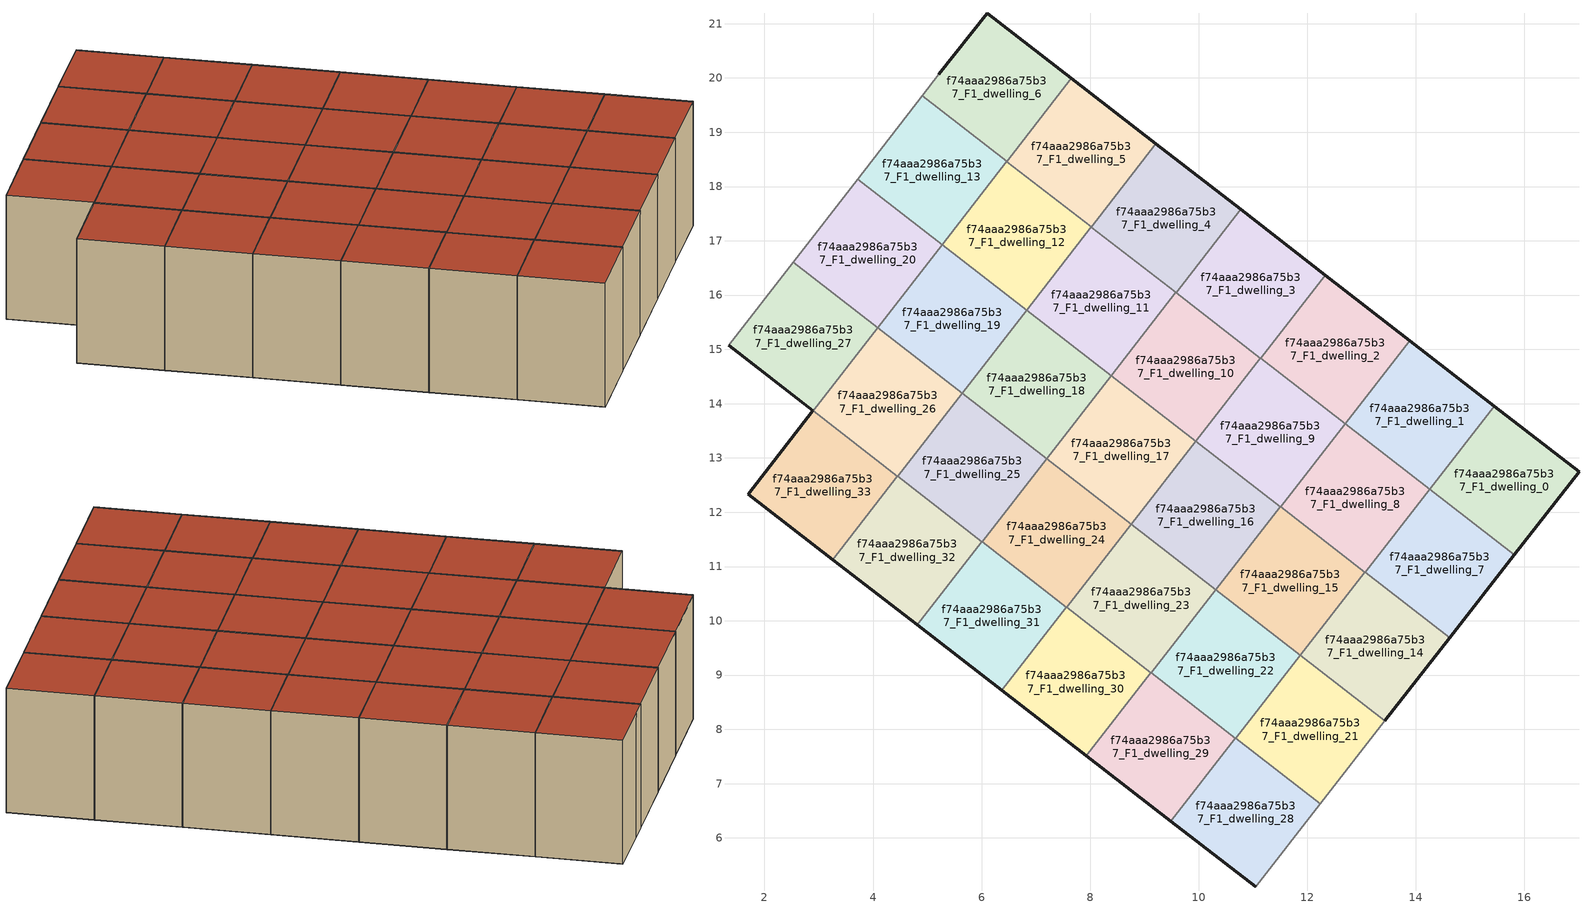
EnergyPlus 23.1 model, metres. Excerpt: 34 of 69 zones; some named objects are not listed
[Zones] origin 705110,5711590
f74aaa2986a75b37_F1_dwelling_0
 floor to f74aaa2986a75b37_F0_dwelling_0 (EU_floor_Construction): 15.81,11.22 17.01,12.75 15.44,13.96 14.26,12.42 z3
 wall outside (EU_wall_Construction): 15.44,13.96 17.01,12.75 15.81,11.22 z3:6
 wall to f74aaa2986a75b37_F1_dwelling_1 (EU_wall_Construction): 14.26,12.42 15.44,13.96 z3:6
 wall to f74aaa2986a75b37_F1_dwelling_7 (EU_wall_Construction): 15.81,11.22 14.26,12.42 z3:6
 roof outside (EU_roof_Construction): 17.01,12.75 15.81,11.22 14.26,12.42 15.44,13.96 z6
f74aaa2986a75b37_F1_dwelling_1
 floor to f74aaa2986a75b37_F0_dwelling_1 (EU_floor_Construction): 14.26,12.42 15.44,13.96 13.89,15.16 12.7,13.63 z3
 wall outside (EU_wall_Construction): 13.89,15.16 15.44,13.96 z3:6
 wall to f74aaa2986a75b37_F1_dwelling_2 (EU_wall_Construction): 12.7,13.63 13.89,15.16 z3:6
 wall to f74aaa2986a75b37_F1_dwelling_8 (EU_wall_Construction): 14.25,12.43 12.7,13.63 z3:6
 wall to f74aaa2986a75b37_F1_dwelling_7 (EU_wall_Construction): 14.26,12.42,6 14.25,12.42,4.5 14.25,12.43,6
 roof outside (EU_roof_Construction): 15.44,13.96 14.26,12.42 12.7,13.63 13.89,15.16 z6
f74aaa2986a75b37_F1_dwelling_10
 floor to f74aaa2986a75b37_F0_dwelling_10 (EU_floor_Construction): 9.95,13.31 11.14,14.84 9.58,16.05 8.39,14.51 z3
 wall to f74aaa2986a75b37_F1_dwelling_11 (EU_wall_Construction): 8.39,14.51 9.58,16.05 z3:6
 wall to f74aaa2986a75b37_F1_dwelling_9 (EU_wall_Construction): 11.14,14.84 9.95,13.31 z3:6
 wall to f74aaa2986a75b37_F1_dwelling_3 (EU_wall_Construction): 9.58,16.04 11.14,14.84 z3:6
 wall to f74aaa2986a75b37_F1_dwelling_17 (EU_wall_Construction): 9.95,13.31 8.39,14.51 z3:6
 wall to f74aaa2986a75b37_F1_dwelling_4 (EU_wall_Construction): 9.58,16.05,6 9.58,16.05,4.5 9.58,16.04,6
 roof outside (EU_roof_Construction): 11.14,14.84 9.95,13.31 8.39,14.51 9.58,16.05 z6
f74aaa2986a75b37_F1_dwelling_11
 floor to f74aaa2986a75b37_F0_dwelling_11 (EU_floor_Construction): 8.39,14.51 9.58,16.05 8.02,17.25 6.83,15.72 z3
 wall to f74aaa2986a75b37_F1_dwelling_12 (EU_wall_Construction): 6.83,15.72 8.02,17.25 z3:6
 wall to f74aaa2986a75b37_F1_dwelling_4 (EU_wall_Construction): 8.02,17.25 9.58,16.05 z3:6
 wall to f74aaa2986a75b37_F1_dwelling_18 (EU_wall_Construction): 8.39,14.52 6.83,15.72 z3:6
 wall to f74aaa2986a75b37_F1_dwelling_17 (EU_wall_Construction): 8.39,14.51,6 8.39,14.52,4.5 8.39,14.52,6
 roof outside (EU_roof_Construction): 9.58,16.05 8.39,14.51 6.83,15.72 8.02,17.25 z6
f74aaa2986a75b37_F1_dwelling_12
 floor to f74aaa2986a75b37_F0_dwelling_12 (EU_floor_Construction): 6.83,15.72 8.02,17.25 6.46,18.46 5.27,16.93 z3
 wall to f74aaa2986a75b37_F1_dwelling_13 (EU_wall_Construction): 5.27,16.93 6.46,18.46 z3:6
 wall to f74aaa2986a75b37_F1_dwelling_5 (EU_wall_Construction): 6.47,18.46 8.02,17.25 z3:6
 wall to f74aaa2986a75b37_F1_dwelling_19 (EU_wall_Construction): 6.83,15.72 5.27,16.93 z3:6
 wall to f74aaa2986a75b37_F1_dwelling_6 (EU_wall_Construction): 6.46,18.46,6 6.46,18.46,4.5 6.47,18.46,6
 roof outside (EU_roof_Construction): 8.02,17.25 6.83,15.72 5.27,16.93 6.46,18.46 z6
f74aaa2986a75b37_F1_dwelling_13
 floor to f74aaa2986a75b37_F0_dwelling_13 (EU_floor_Construction): 5.27,16.93 6.46,18.46 4.9,19.67 3.72,18.14 z3
 wall adiabatic (EU_wall_Construction): 3.72,18.14 4.9,19.67 z3:6
 wall to f74aaa2986a75b37_F1_dwelling_6 (EU_wall_Construction): 4.9,19.67 6.46,18.46 z3:6
 wall to f74aaa2986a75b37_F1_dwelling_20 (EU_wall_Construction): 5.27,16.93 3.72,18.14 z3:6
 roof outside (EU_roof_Construction): 6.46,18.46 5.27,16.93 3.72,18.14 4.9,19.67 z6
f74aaa2986a75b37_F1_dwelling_14
 floor to f74aaa2986a75b37_F0_dwelling_14 (EU_floor_Construction): 13.43,8.16 14.62,9.69 13.06,10.9 11.87,9.36 z3
 wall outside (EU_wall_Construction): 14.62,9.69 13.43,8.16 z3:6
 wall to f74aaa2986a75b37_F1_dwelling_15 (EU_wall_Construction): 11.87,9.36 13.06,10.9 z3:6
 wall to f74aaa2986a75b37_F1_dwelling_7 (EU_wall_Construction): 13.06,10.89 14.62,9.69 z3:6
 wall to f74aaa2986a75b37_F1_dwelling_21 (EU_wall_Construction): 13.43,8.16 11.87,9.36 z3:6
 wall to f74aaa2986a75b37_F1_dwelling_8 (EU_wall_Construction): 13.06,10.9,6 13.06,10.89,4.5 13.06,10.89,6
 roof outside (EU_roof_Construction): 14.62,9.69 13.43,8.16 11.87,9.36 13.06,10.9 z6
f74aaa2986a75b37_F1_dwelling_15
 floor to f74aaa2986a75b37_F0_dwelling_15 (EU_floor_Construction): 11.87,9.36 13.06,10.9 11.5,12.1 10.32,10.57 z3
 wall to f74aaa2986a75b37_F1_dwelling_16 (EU_wall_Construction): 10.32,10.57 11.5,12.1 z3:6
 wall to f74aaa2986a75b37_F1_dwelling_8 (EU_wall_Construction): 11.51,12.1 13.06,10.9 z3:6
 wall to f74aaa2986a75b37_F1_dwelling_22 (EU_wall_Construction): 11.87,9.37 10.32,10.57 z3:6
 wall to f74aaa2986a75b37_F1_dwelling_21 (EU_wall_Construction): 11.87,9.36,6 11.87,9.36,4.5 11.87,9.37,6
 wall to f74aaa2986a75b37_F1_dwelling_9 (EU_wall_Construction): 11.5,12.1,6 11.51,12.1,4.5 11.51,12.1,6
 roof outside (EU_roof_Construction): 13.06,10.9 11.87,9.36 10.32,10.57 11.5,12.1 z6
f74aaa2986a75b37_F1_dwelling_16
 floor to f74aaa2986a75b37_F0_dwelling_16 (EU_floor_Construction): 10.32,10.57 11.5,12.1 9.95,13.31 8.76,11.78 z3
 wall to f74aaa2986a75b37_F1_dwelling_17 (EU_wall_Construction): 8.76,11.78 9.95,13.31 z3:6
 wall to f74aaa2986a75b37_F1_dwelling_9 (EU_wall_Construction): 9.95,13.31 11.5,12.1 z3:6
 wall to f74aaa2986a75b37_F1_dwelling_23 (EU_wall_Construction): 10.31,10.57 8.76,11.78 z3:6
 wall to f74aaa2986a75b37_F1_dwelling_22 (EU_wall_Construction): 10.32,10.57,6 10.31,10.57,4.5 10.31,10.57,6
 roof outside (EU_roof_Construction): 11.5,12.1 10.32,10.57 8.76,11.78 9.95,13.31 z6
f74aaa2986a75b37_F1_dwelling_17
 floor to f74aaa2986a75b37_F0_dwelling_17 (EU_floor_Construction): 8.76,11.78 9.95,13.31 8.39,14.52 7.2,12.98 z3
 wall to f74aaa2986a75b37_F1_dwelling_18 (EU_wall_Construction): 7.2,12.98 8.39,14.52 z3:6
 wall to f74aaa2986a75b37_F1_dwelling_24 (EU_wall_Construction): 8.76,11.78 7.2,12.98 z3:6
 roof outside (EU_roof_Construction): 9.95,13.31 8.76,11.78 7.2,12.98 8.39,14.52 z6
f74aaa2986a75b37_F1_dwelling_18
 floor to f74aaa2986a75b37_F0_dwelling_18 (EU_floor_Construction): 7.2,12.98 8.39,14.52 6.83,15.72 5.64,14.19 z3
 wall to f74aaa2986a75b37_F1_dwelling_19 (EU_wall_Construction): 5.64,14.19 6.83,15.72 z3:6
 wall to f74aaa2986a75b37_F1_dwelling_25 (EU_wall_Construction): 7.2,12.99 5.64,14.19 z3:6
 wall to f74aaa2986a75b37_F1_dwelling_24 (EU_wall_Construction): 7.2,12.98,6 7.2,12.98,4.5 7.2,12.99,6
 roof outside (EU_roof_Construction): 8.39,14.52 7.2,12.98 5.64,14.19 6.83,15.72 z6
f74aaa2986a75b37_F1_dwelling_19
 floor to f74aaa2986a75b37_F0_dwelling_19 (EU_floor_Construction): 5.64,14.19 6.83,15.72 5.27,16.93 4.08,15.4 z3
 wall to f74aaa2986a75b37_F1_dwelling_20 (EU_wall_Construction): 4.08,15.4 5.27,16.93 z3:6
 wall to f74aaa2986a75b37_F1_dwelling_26 (EU_wall_Construction): 5.64,14.19 4.08,15.4 z3:6
 roof outside (EU_roof_Construction): 6.83,15.72 5.64,14.19 4.08,15.4 5.27,16.93 z6
f74aaa2986a75b37_F1_dwelling_2
 floor to f74aaa2986a75b37_F0_dwelling_2 (EU_floor_Construction): 12.7,13.63 13.89,15.16 12.33,16.37 11.14,14.84 z3
 wall outside (EU_wall_Construction): 12.33,16.37 13.89,15.16 z3:6
 wall to f74aaa2986a75b37_F1_dwelling_3 (EU_wall_Construction): 11.14,14.84 12.33,16.37 z3:6
 wall to f74aaa2986a75b37_F1_dwelling_9 (EU_wall_Construction): 12.69,13.63 11.14,14.84 z3:6
 roof outside (EU_roof_Construction): 13.89,15.16 12.7,13.63 11.14,14.84 12.33,16.37 z6
f74aaa2986a75b37_F1_dwelling_20
 floor to f74aaa2986a75b37_F0_dwelling_20 (EU_floor_Construction): 4.08,15.4 5.27,16.93 3.72,18.14 2.53,16.61 z3
 wall adiabatic (EU_wall_Construction): 2.53,16.61 3.72,18.14 z3:6
 wall to f74aaa2986a75b37_F1_dwelling_27 (EU_wall_Construction): 4.08,15.4 2.53,16.61 z3:6
 roof outside (EU_roof_Construction): 5.27,16.93 4.08,15.4 2.53,16.61 3.72,18.14 z6
f74aaa2986a75b37_F1_dwelling_21
 floor to f74aaa2986a75b37_F0_dwelling_21 (EU_floor_Construction): 12.24,6.63 13.43,8.16 11.87,9.37 10.68,7.83 z3
 wall to f74aaa2986a75b37_F1_dwelling_22 (EU_wall_Construction): 10.68,7.83 11.87,9.37 z3:6
 wall adiabatic (EU_wall_Construction): 13.43,8.16 12.24,6.63 z3:6
 wall to f74aaa2986a75b37_F1_dwelling_28 (EU_wall_Construction): 12.24,6.63 10.68,7.83 z3:6
 roof outside (EU_roof_Construction): 13.43,8.16 12.24,6.63 10.68,7.83 11.87,9.37 z6
f74aaa2986a75b37_F1_dwelling_22
 floor to f74aaa2986a75b37_F0_dwelling_22 (EU_floor_Construction): 10.68,7.83 11.87,9.37 10.31,10.57 9.12,9.04 z3
 wall to f74aaa2986a75b37_F1_dwelling_23 (EU_wall_Construction): 9.12,9.04 10.31,10.57 z3:6
 wall to f74aaa2986a75b37_F1_dwelling_29 (EU_wall_Construction): 10.68,7.84 9.12,9.04 z3:6
 wall to f74aaa2986a75b37_F1_dwelling_28 (EU_wall_Construction): 10.68,7.83,6 10.68,7.84,4.5 10.68,7.84,6
 roof outside (EU_roof_Construction): 11.87,9.37 10.68,7.83 9.12,9.04 10.31,10.57 z6
f74aaa2986a75b37_F1_dwelling_23
 floor to f74aaa2986a75b37_F0_dwelling_23 (EU_floor_Construction): 9.12,9.04 10.31,10.57 8.76,11.78 7.57,10.25 z3
 wall to f74aaa2986a75b37_F1_dwelling_24 (EU_wall_Construction): 7.57,10.25 8.76,11.78 z3:6
 wall to f74aaa2986a75b37_F1_dwelling_30 (EU_wall_Construction): 9.12,9.05 7.57,10.25 z3:6
 roof outside (EU_roof_Construction): 10.31,10.57 9.12,9.04 7.57,10.25 8.76,11.78 z6
f74aaa2986a75b37_F1_dwelling_24
 floor to f74aaa2986a75b37_F0_dwelling_24 (EU_floor_Construction): 7.57,10.25 8.76,11.78 7.2,12.99 6.01,11.45 z3
 wall to f74aaa2986a75b37_F1_dwelling_25 (EU_wall_Construction): 6.01,11.45 7.2,12.99 z3:6
 wall to f74aaa2986a75b37_F1_dwelling_31 (EU_wall_Construction): 7.56,10.25 6.01,11.45 z3:6
 wall to f74aaa2986a75b37_F1_dwelling_30 (EU_wall_Construction): 7.57,10.25 7.56,10.25 z3:6
 roof outside (EU_roof_Construction): 8.76,11.78 7.57,10.25 6.01,11.45 7.2,12.99 z6
f74aaa2986a75b37_F1_dwelling_25
 floor to f74aaa2986a75b37_F0_dwelling_25 (EU_floor_Construction): 6.01,11.45 7.2,12.99 5.64,14.19 4.45,12.66 z3
 wall to f74aaa2986a75b37_F1_dwelling_26 (EU_wall_Construction): 4.45,12.66 5.64,14.19 z3:6
 wall to f74aaa2986a75b37_F1_dwelling_32 (EU_wall_Construction): 6,11.46 4.45,12.66 z3:6
 wall to f74aaa2986a75b37_F1_dwelling_31 (EU_wall_Construction): 6.01,11.45 6,11.46 z3:6
 roof outside (EU_roof_Construction): 7.2,12.99 6.01,11.45 4.45,12.66 5.64,14.19 z6
f74aaa2986a75b37_F1_dwelling_26
 floor to f74aaa2986a75b37_F0_dwelling_26 (EU_floor_Construction): 4.45,12.66 5.64,14.19 4.08,15.4 2.9,13.87 z3
 wall to f74aaa2986a75b37_F1_dwelling_27 (EU_wall_Construction): 2.9,13.87 4.08,15.4 z3:6
 wall to f74aaa2986a75b37_F1_dwelling_33 (EU_wall_Construction): 4.45,12.66 2.9,13.87 z3:6
 roof outside (EU_roof_Construction): 5.64,14.19 4.45,12.66 2.9,13.87 4.08,15.4 z6
f74aaa2986a75b37_F1_dwelling_27
 floor to f74aaa2986a75b37_F0_dwelling_27 (EU_floor_Construction): 2.9,13.87 4.08,15.4 2.53,16.61 1.34,15.07 z3
 wall outside (EU_wall_Construction): 2.89,13.87,6 2.9,13.87,3 1.34,15.07,3 1.34,15.07,6
 wall adiabatic (EU_wall_Construction): 1.34,15.07 2.53,16.61 z3:6
 wall to f74aaa2986a75b37_F1_dwelling_33 (EU_wall_Construction): 2.9,13.87,6 2.9,13.87,3 2.89,13.87,6
 roof outside (EU_roof_Construction): 4.08,15.4 2.9,13.87 1.34,15.07 2.53,16.61 z6
f74aaa2986a75b37_F1_dwelling_28
 floor to f74aaa2986a75b37_F0_dwelling_28 (EU_floor_Construction): 11.05,5.1 12.24,6.63 10.68,7.84 9.49,6.31 z3
 wall outside (EU_wall_Construction): 11.05,5.1 9.49,6.31 z3:6
 wall to f74aaa2986a75b37_F1_dwelling_29 (EU_wall_Construction): 9.49,6.31 10.68,7.84 z3:6
 wall adiabatic (EU_wall_Construction): 12.24,6.63 11.05,5.1 z3:6
 roof outside (EU_roof_Construction): 12.24,6.63 11.05,5.1 9.49,6.31 10.68,7.84 z6
f74aaa2986a75b37_F1_dwelling_29
 floor to f74aaa2986a75b37_F0_dwelling_29 (EU_floor_Construction): 9.49,6.31 10.68,7.84 9.12,9.04 7.93,7.51 z3
 wall outside (EU_wall_Construction): 9.49,6.31 7.93,7.51 z3:6
 wall to f74aaa2986a75b37_F1_dwelling_30 (EU_wall_Construction): 7.93,7.51 9.12,9.04 z3:6
 roof outside (EU_roof_Construction): 10.68,7.84 9.49,6.31 7.93,7.51 9.12,9.04 z6
f74aaa2986a75b37_F1_dwelling_3
 floor to f74aaa2986a75b37_F0_dwelling_3 (EU_floor_Construction): 11.14,14.84 12.33,16.37 10.77,17.58 9.58,16.04 z3
 wall outside (EU_wall_Construction): 10.77,17.58 12.33,16.37 z3:6
 wall to f74aaa2986a75b37_F1_dwelling_4 (EU_wall_Construction): 9.58,16.04 10.77,17.58 z3:6
 roof outside (EU_roof_Construction): 12.33,16.37 11.14,14.84 9.58,16.04 10.77,17.58 z6
f74aaa2986a75b37_F1_dwelling_30
 floor to f74aaa2986a75b37_F0_dwelling_30 (EU_floor_Construction): 7.93,7.51 9.12,9.04 6.71,10.91 7.56,10.25 6.37,8.72 z3
 wall outside (EU_wall_Construction): 7.93,7.51 6.37,8.72 z3:6
 wall to f74aaa2986a75b37_F1_dwelling_31 (EU_wall_Construction): 6.37,8.72 7.56,10.25 z3:6
 wall adiabatic (EU_wall_Construction): 7.56,10.25 6.71,10.91 7.56,10.25 z3:6
 roof outside (EU_roof_Construction): 7.56,10.25 6.71,10.91 9.12,9.04 7.93,7.51 6.37,8.72 z6
f74aaa2986a75b37_F1_dwelling_31
 floor to f74aaa2986a75b37_F0_dwelling_31 (EU_floor_Construction): 6.37,8.72 7.56,10.25 6,11.46 4.81,9.92 z3
 wall outside (EU_wall_Construction): 6.37,8.72 4.81,9.92 z3:6
 wall to f74aaa2986a75b37_F1_dwelling_32 (EU_wall_Construction): 4.81,9.92 6,11.46 z3:6
 roof outside (EU_roof_Construction): 7.56,10.25 6.37,8.72 4.81,9.92 6,11.46 z6
f74aaa2986a75b37_F1_dwelling_32
 floor to f74aaa2986a75b37_F0_dwelling_32 (EU_floor_Construction): 4.81,9.92 6,11.46 4.45,12.66 3.26,11.13 z3
 wall outside (EU_wall_Construction): 4.81,9.92 3.26,11.13 z3:6
 wall to f74aaa2986a75b37_F1_dwelling_33 (EU_wall_Construction): 3.26,11.13 4.45,12.66 z3:6
 roof outside (EU_roof_Construction): 6,11.46 4.81,9.92 3.26,11.13 4.45,12.66 z6
f74aaa2986a75b37_F1_dwelling_33
 floor to f74aaa2986a75b37_F0_dwelling_33 (EU_floor_Construction): 3.26,11.13 4.45,12.66 2.89,13.87 1.7,12.33 z3
 wall outside (EU_wall_Construction): 3.26,11.13 1.7,12.33 2.89,13.87 z3:6
 roof outside (EU_roof_Construction): 4.45,12.66 3.26,11.13 1.7,12.33 2.89,13.87 z6
f74aaa2986a75b37_F1_dwelling_4
 floor to f74aaa2986a75b37_F0_dwelling_4 (EU_floor_Construction): 9.58,16.04 10.77,17.58 9.21,18.79 8.02,17.25 z3
 wall outside (EU_wall_Construction): 9.21,18.79 10.77,17.58 z3:6
 wall to f74aaa2986a75b37_F1_dwelling_5 (EU_wall_Construction): 8.02,17.25 9.21,18.79 z3:6
 roof outside (EU_roof_Construction): 10.77,17.58 9.58,16.04 8.02,17.25 9.21,18.79 z6
f74aaa2986a75b37_F1_dwelling_5
 floor to f74aaa2986a75b37_F0_dwelling_5 (EU_floor_Construction): 8.02,17.25 9.21,18.79 7.65,19.99 6.47,18.46 z3
 wall outside (EU_wall_Construction): 7.65,19.99 9.21,18.79 z3:6
 wall to f74aaa2986a75b37_F1_dwelling_6 (EU_wall_Construction): 6.47,18.46 7.65,19.99 z3:6
 roof outside (EU_roof_Construction): 9.21,18.79 8.02,17.25 6.47,18.46 7.65,19.99 z6
f74aaa2986a75b37_F1_dwelling_6
 floor to f74aaa2986a75b37_F0_dwelling_6 (EU_floor_Construction): 6.47,18.46 7.65,19.99 6.1,21.19 5.21,20.07 4.9,19.67 z3
 wall outside (EU_wall_Construction): 5.21,20.07 6.1,21.19 7.65,19.99 z3:6
 wall adiabatic (EU_wall_Construction): 4.9,19.67 5.21,20.07 z3:6
 roof outside (EU_roof_Construction): 7.65,19.99 6.47,18.46 4.9,19.67 5.21,20.07 6.1,21.19 z6
f74aaa2986a75b37_F1_dwelling_7
 floor to f74aaa2986a75b37_F0_dwelling_7 (EU_floor_Construction): 14.62,9.69 15.81,11.22 14.25,12.43 13.06,10.89 z3
 wall outside (EU_wall_Construction): 15.81,11.22 14.62,9.69 z3:6
 wall to f74aaa2986a75b37_F1_dwelling_8 (EU_wall_Construction): 13.06,10.89 14.25,12.43 z3:6
 roof outside (EU_roof_Construction): 15.81,11.22 14.62,9.69 13.06,10.89 14.25,12.43 z6
f74aaa2986a75b37_F1_dwelling_8
 floor to f74aaa2986a75b37_F0_dwelling_8 (EU_floor_Construction): 13.06,10.89 14.25,12.43 12.69,13.63 11.51,12.1 z3
 wall to f74aaa2986a75b37_F1_dwelling_9 (EU_wall_Construction): 11.51,12.1 12.69,13.63 z3:6
 roof outside (EU_roof_Construction): 14.25,12.43 13.06,10.89 11.51,12.1 12.69,13.63 z6
f74aaa2986a75b37_F1_dwelling_9
 floor to f74aaa2986a75b37_F0_dwelling_9 (EU_floor_Construction): 11.51,12.1 12.69,13.63 11.14,14.84 9.95,13.31 z3
 roof outside (EU_roof_Construction): 12.69,13.63 11.51,12.1 9.95,13.31 11.14,14.84 z6
[Building]
EU S2 Campaign: North Axis=0; Terrain=City; Solar Distribution=FullExterior
[Site:Location]
London: Latitude=51.5; Longitude=-0.5; Time Zone=0; Elevation=25
[SizingPeriod:WeatherFileDays]
AnnualSizingPeriod: Begin Month=1; Begin Day of Month=1; End Month=12; End Day of Month=31; Day of Week for Start Day=Monday; Use Weather File Daylight Saving Period=No; Use Weather File Rain and Snow Indicators=No
[MATERIAL]
EU_InternalMass_Material: Roughness=MediumRough; Thickness=0.1; Conductivity=1; Density=1800; Specific Heat=900; Thermal Absorptance=0.9; Solar Absorptance=0.7; Visible Absorptance=0.7
[MATERIAL:NOMASS] Roughness=MediumRough; Thermal Absorptance=0.9; Solar Absorptance=0.7; Visible Absorptance=0.7
Name | Thermal Resistance
EU_wall_NoMass | 0.635353
EU_roof_NoMass | 0.675062
EU_floor_NoMass | 1.96382
[CONSTRUCTION]
EU_wall_Construction: EU_wall_NoMass
EU_roof_Construction: EU_roof_NoMass
EU_floor_Construction: EU_floor_NoMass
EU_InternalMass_Construction: EU_InternalMass_Material
[ZONE] Type=1; Multiplier=1; Ceiling Height=autocalculate; Floor Area=autocalculate; Part of Total Floor Area=Yes
Name | Volume
f74aaa2986a75b37_F1_dwelling_0; f74aaa2986a75b37_F1_dwelling_11; f74aaa2986a75b37_F1_dwelling_19 | 11.4683
f74aaa2986a75b37_F1_dwelling_1; f74aaa2986a75b37_F1_dwelling_12; f74aaa2986a75b37_F1_dwelling_15; f74aaa2986a75b37_F1_dwelling_3; f74aaa2986a75b37_F1_dwelling_31; f74aaa2986a75b37_F1_dwelling_5; f74aaa2986a75b37_F1_dwelling_8 | 11.4668
f74aaa2986a75b37_F1_dwelling_10 | 11.4631
f74aaa2986a75b37_F1_dwelling_13; f74aaa2986a75b37_F1_dwelling_16; f74aaa2986a75b37_F1_dwelling_18; f74aaa2986a75b37_F1_dwelling_23; f74aaa2986a75b37_F1_dwelling_25; f74aaa2986a75b37_F1_dwelling_29 | 11.4624
f74aaa2986a75b37_F1_dwelling_14 | 11.4653
f74aaa2986a75b37_F1_dwelling_17; f74aaa2986a75b37_F1_dwelling_22; f74aaa2986a75b37_F1_dwelling_26; f74aaa2986a75b37_F1_dwelling_7 | 11.4639
f74aaa2986a75b37_F1_dwelling_2; f74aaa2986a75b37_F1_dwelling_24; f74aaa2986a75b37_F1_dwelling_27; f74aaa2986a75b37_F1_dwelling_33; f74aaa2986a75b37_F1_dwelling_9 | 11.4675
f74aaa2986a75b37_F1_dwelling_20 | 11.4617
f74aaa2986a75b37_F1_dwelling_21 | 11.4661
f74aaa2986a75b37_F1_dwelling_28 | 11.4697
f74aaa2986a75b37_F1_dwelling_30; f74aaa2986a75b37_F1_dwelling_32; f74aaa2986a75b37_F1_dwelling_6 | 11.4646
f74aaa2986a75b37_F1_dwelling_4 | 11.4756
[INTERNALMASS] Construction=EU_InternalMass_Construction
Name | Zone or ZoneList | Surface Area
f74aaa2986a75b37_F1_dwelling_0_EU_InternalMass | f74aaa2986a75b37_F1_dwelling_0 | 4.17948
f74aaa2986a75b37_F1_dwelling_1_EU_InternalMass | f74aaa2986a75b37_F1_dwelling_1 | 4.18158
f74aaa2986a75b37_F1_dwelling_2_EU_InternalMass | f74aaa2986a75b37_F1_dwelling_2 | 4.1801
f74aaa2986a75b37_F1_dwelling_3_EU_InternalMass | f74aaa2986a75b37_F1_dwelling_3 | 4.18059
f74aaa2986a75b37_F1_dwelling_4_EU_InternalMass | f74aaa2986a75b37_F1_dwelling_4 | 4.17676
f74aaa2986a75b37_F1_dwelling_5_EU_InternalMass | f74aaa2986a75b37_F1_dwelling_5 | 4.18158
f74aaa2986a75b37_F1_dwelling_6_EU_InternalMass | f74aaa2986a75b37_F1_dwelling_6 | 4.18053
f74aaa2986a75b37_F1_dwelling_7_EU_InternalMass | f74aaa2986a75b37_F1_dwelling_7 | 4.17953
f74aaa2986a75b37_F1_dwelling_8_EU_InternalMass | f74aaa2986a75b37_F1_dwelling_8 | 4.18054
f74aaa2986a75b37_F1_dwelling_9_EU_InternalMass | f74aaa2986a75b37_F1_dwelling_9 | 4.17967
f74aaa2986a75b37_F1_dwelling_10_EU_InternalMass | f74aaa2986a75b37_F1_dwelling_10 | 4.18307
f74aaa2986a75b37_F1_dwelling_11_EU_InternalMass | f74aaa2986a75b37_F1_dwelling_11 | 4.17967
f74aaa2986a75b37_F1_dwelling_12_EU_InternalMass | f74aaa2986a75b37_F1_dwelling_12 | 4.17967
f74aaa2986a75b37_F1_dwelling_13_EU_InternalMass | f74aaa2986a75b37_F1_dwelling_13 | 4.1801
f74aaa2986a75b37_F1_dwelling_14_EU_InternalMass | f74aaa2986a75b37_F1_dwelling_14 | 4.17861
f74aaa2986a75b37_F1_dwelling_15_EU_InternalMass | f74aaa2986a75b37_F1_dwelling_15 | 4.18016
f74aaa2986a75b37_F1_dwelling_16_EU_InternalMass | f74aaa2986a75b37_F1_dwelling_16 | 3.7153
f74aaa2986a75b37_F1_dwelling_17_EU_InternalMass | f74aaa2986a75b37_F1_dwelling_17 | 3.7159
f74aaa2986a75b37_F1_dwelling_18_EU_InternalMass | f74aaa2986a75b37_F1_dwelling_18 | 3.71782
f74aaa2986a75b37_F1_dwelling_19_EU_InternalMass | f74aaa2986a75b37_F1_dwelling_19 | 3.71442
f74aaa2986a75b37_F1_dwelling_20_EU_InternalMass | f74aaa2986a75b37_F1_dwelling_20 | 3.71733
f74aaa2986a75b37_F1_dwelling_21_EU_InternalMass | f74aaa2986a75b37_F1_dwelling_21 | 3.71584
f74aaa2986a75b37_F1_dwelling_22_EU_InternalMass | f74aaa2986a75b37_F1_dwelling_22 | 3.7159
f74aaa2986a75b37_F1_dwelling_23_EU_InternalMass | f74aaa2986a75b37_F1_dwelling_23 | 3.71633
f74aaa2986a75b37_F1_dwelling_24_EU_InternalMass | f74aaa2986a75b37_F1_dwelling_24 | 3.71549
f74aaa2986a75b37_F1_dwelling_25_EU_InternalMass | f74aaa2986a75b37_F1_dwelling_25 | 3.71596
f74aaa2986a75b37_F1_dwelling_26_EU_InternalMass | f74aaa2986a75b37_F1_dwelling_26 | 3.71624
f74aaa2986a75b37_F1_dwelling_27_EU_InternalMass | f74aaa2986a75b37_F1_dwelling_27 | 3.7171
f74aaa2986a75b37_F1_dwelling_28_EU_InternalMass | f74aaa2986a75b37_F1_dwelling_28 | 3.71307
f74aaa2986a75b37_F1_dwelling_29_EU_InternalMass | f74aaa2986a75b37_F1_dwelling_29 | 3.71719
f74aaa2986a75b37_F1_dwelling_30_EU_InternalMass | f74aaa2986a75b37_F1_dwelling_30 | 3.71459
f74aaa2986a75b37_F1_dwelling_31_EU_InternalMass | f74aaa2986a75b37_F1_dwelling_31 | 3.71723
f74aaa2986a75b37_F1_dwelling_32_EU_InternalMass | f74aaa2986a75b37_F1_dwelling_32 | 3.71603
f74aaa2986a75b37_F1_dwelling_33_EU_InternalMass | f74aaa2986a75b37_F1_dwelling_33 | 3.71548
[OTHEREQUIPMENT] Fuel Type=Electricity; Design Level Calculation Method=Watts/Area; Power per Zone Floor Area=1; Fraction Latent=0; Fraction Radiant=0; Fraction Lost=0; Carbon Dioxide Generation Rate=0; EndUse Subcategory=EU_Step8_InternalGains
Name | Zone or ZoneList or Space or SpaceList | Schedule
EU_Step8_InternalGain_f74aaa2986a75b37_F1_dwelling_0_f000 | f74aaa2986a75b37_F1_dwelling_0 | EU_Step8_GainSchedule_f74aaa2986a75b37_F1_dwelling_0_f000
EU_Step8_InternalGain_f74aaa2986a75b37_F1_dwelling_1_f000 | f74aaa2986a75b37_F1_dwelling_1 | EU_Step8_GainSchedule_f74aaa2986a75b37_F1_dwelling_1_f000
EU_Step8_InternalGain_f74aaa2986a75b37_F1_dwelling_2_f000 | f74aaa2986a75b37_F1_dwelling_2 | EU_Step8_GainSchedule_f74aaa2986a75b37_F1_dwelling_2_f000
EU_Step8_InternalGain_f74aaa2986a75b37_F1_dwelling_3_f000 | f74aaa2986a75b37_F1_dwelling_3 | EU_Step8_GainSchedule_f74aaa2986a75b37_F1_dwelling_3_f000
EU_Step8_InternalGain_f74aaa2986a75b37_F1_dwelling_4_f000 | f74aaa2986a75b37_F1_dwelling_4 | EU_Step8_GainSchedule_f74aaa2986a75b37_F1_dwelling_4_f000
EU_Step8_InternalGain_f74aaa2986a75b37_F1_dwelling_5_f000 | f74aaa2986a75b37_F1_dwelling_5 | EU_Step8_GainSchedule_f74aaa2986a75b37_F1_dwelling_5_f000
EU_Step8_InternalGain_f74aaa2986a75b37_F1_dwelling_6_f000 | f74aaa2986a75b37_F1_dwelling_6 | EU_Step8_GainSchedule_f74aaa2986a75b37_F1_dwelling_6_f000
EU_Step8_InternalGain_f74aaa2986a75b37_F1_dwelling_7_f000 | f74aaa2986a75b37_F1_dwelling_7 | EU_Step8_GainSchedule_f74aaa2986a75b37_F1_dwelling_7_f000
EU_Step8_InternalGain_f74aaa2986a75b37_F1_dwelling_8_f000 | f74aaa2986a75b37_F1_dwelling_8 | EU_Step8_GainSchedule_f74aaa2986a75b37_F1_dwelling_8_f000
EU_Step8_InternalGain_f74aaa2986a75b37_F1_dwelling_9_f000 | f74aaa2986a75b37_F1_dwelling_9 | EU_Step8_GainSchedule_f74aaa2986a75b37_F1_dwelling_9_f000
EU_Step8_InternalGain_f74aaa2986a75b37_F1_dwelling_10_f000 | f74aaa2986a75b37_F1_dwelling_10 | EU_Step8_GainSchedule_f74aaa2986a75b37_F1_dwelling_10_f000
EU_Step8_InternalGain_f74aaa2986a75b37_F1_dwelling_11_f000 | f74aaa2986a75b37_F1_dwelling_11 | EU_Step8_GainSchedule_f74aaa2986a75b37_F1_dwelling_11_f000
EU_Step8_InternalGain_f74aaa2986a75b37_F1_dwelling_12_f000 | f74aaa2986a75b37_F1_dwelling_12 | EU_Step8_GainSchedule_f74aaa2986a75b37_F1_dwelling_12_f000
EU_Step8_InternalGain_f74aaa2986a75b37_F1_dwelling_13_f000 | f74aaa2986a75b37_F1_dwelling_13 | EU_Step8_GainSchedule_f74aaa2986a75b37_F1_dwelling_13_f000
EU_Step8_InternalGain_f74aaa2986a75b37_F1_dwelling_14_f000 | f74aaa2986a75b37_F1_dwelling_14 | EU_Step8_GainSchedule_f74aaa2986a75b37_F1_dwelling_14_f000
EU_Step8_InternalGain_f74aaa2986a75b37_F1_dwelling_15_f000 | f74aaa2986a75b37_F1_dwelling_15 | EU_Step8_GainSchedule_f74aaa2986a75b37_F1_dwelling_15_f000
EU_Step8_InternalGain_f74aaa2986a75b37_F1_dwelling_16_f000 | f74aaa2986a75b37_F1_dwelling_16 | EU_Step8_GainSchedule_f74aaa2986a75b37_F1_dwelling_16_f000
EU_Step8_InternalGain_f74aaa2986a75b37_F1_dwelling_17_f000 | f74aaa2986a75b37_F1_dwelling_17 | EU_Step8_GainSchedule_f74aaa2986a75b37_F1_dwelling_17_f000
EU_Step8_InternalGain_f74aaa2986a75b37_F1_dwelling_18_f000 | f74aaa2986a75b37_F1_dwelling_18 | EU_Step8_GainSchedule_f74aaa2986a75b37_F1_dwelling_18_f000
EU_Step8_InternalGain_f74aaa2986a75b37_F1_dwelling_19_f000 | f74aaa2986a75b37_F1_dwelling_19 | EU_Step8_GainSchedule_f74aaa2986a75b37_F1_dwelling_19_f000
EU_Step8_InternalGain_f74aaa2986a75b37_F1_dwelling_20_f000 | f74aaa2986a75b37_F1_dwelling_20 | EU_Step8_GainSchedule_f74aaa2986a75b37_F1_dwelling_20_f000
EU_Step8_InternalGain_f74aaa2986a75b37_F1_dwelling_21_f000 | f74aaa2986a75b37_F1_dwelling_21 | EU_Step8_GainSchedule_f74aaa2986a75b37_F1_dwelling_21_f000
EU_Step8_InternalGain_f74aaa2986a75b37_F1_dwelling_22_f000 | f74aaa2986a75b37_F1_dwelling_22 | EU_Step8_GainSchedule_f74aaa2986a75b37_F1_dwelling_22_f000
EU_Step8_InternalGain_f74aaa2986a75b37_F1_dwelling_23_f000 | f74aaa2986a75b37_F1_dwelling_23 | EU_Step8_GainSchedule_f74aaa2986a75b37_F1_dwelling_23_f000
EU_Step8_InternalGain_f74aaa2986a75b37_F1_dwelling_24_f000 | f74aaa2986a75b37_F1_dwelling_24 | EU_Step8_GainSchedule_f74aaa2986a75b37_F1_dwelling_24_f000
EU_Step8_InternalGain_f74aaa2986a75b37_F1_dwelling_25_f000 | f74aaa2986a75b37_F1_dwelling_25 | EU_Step8_GainSchedule_f74aaa2986a75b37_F1_dwelling_25_f000
EU_Step8_InternalGain_f74aaa2986a75b37_F1_dwelling_26_f000 | f74aaa2986a75b37_F1_dwelling_26 | EU_Step8_GainSchedule_f74aaa2986a75b37_F1_dwelling_26_f000
EU_Step8_InternalGain_f74aaa2986a75b37_F1_dwelling_27_f000 | f74aaa2986a75b37_F1_dwelling_27 | EU_Step8_GainSchedule_f74aaa2986a75b37_F1_dwelling_27_f000
EU_Step8_InternalGain_f74aaa2986a75b37_F1_dwelling_28_f000 | f74aaa2986a75b37_F1_dwelling_28 | EU_Step8_GainSchedule_f74aaa2986a75b37_F1_dwelling_28_f000
EU_Step8_InternalGain_f74aaa2986a75b37_F1_dwelling_29_f000 | f74aaa2986a75b37_F1_dwelling_29 | EU_Step8_GainSchedule_f74aaa2986a75b37_F1_dwelling_29_f000
EU_Step8_InternalGain_f74aaa2986a75b37_F1_dwelling_30_f000 | f74aaa2986a75b37_F1_dwelling_30 | EU_Step8_GainSchedule_f74aaa2986a75b37_F1_dwelling_30_f000
EU_Step8_InternalGain_f74aaa2986a75b37_F1_dwelling_31_f000 | f74aaa2986a75b37_F1_dwelling_31 | EU_Step8_GainSchedule_f74aaa2986a75b37_F1_dwelling_31_f000
EU_Step8_InternalGain_f74aaa2986a75b37_F1_dwelling_32_f000 | f74aaa2986a75b37_F1_dwelling_32 | EU_Step8_GainSchedule_f74aaa2986a75b37_F1_dwelling_32_f000
EU_Step8_InternalGain_f74aaa2986a75b37_F1_dwelling_33_f000 | f74aaa2986a75b37_F1_dwelling_33 | EU_Step8_GainSchedule_f74aaa2986a75b37_F1_dwelling_33_f000
[ZONEVENTILATION:DESIGNFLOWRATE] Schedule=EU_AlwaysOn; Design Flow Rate Calculation Method=AirChanges/Hour; Air Changes per Hour=0.555504; Ventilation Type=Natural; Fan Pressure Rise=0; Fan Total Efficiency=1; Constant Term Coefficient=1; Temperature Term Coefficient=0; Velocity Term Coefficient=0; Velocity Squared Term Coefficient=0; Minimum Indoor Temperature=-100; Maximum Indoor Temperature=100; Delta Temperature=-100; Minimum Outdoor Temperature=-100; Maximum Outdoor Temperature=100; Maximum Wind Speed=40
Name | Zone or ZoneList or Space or SpaceList
EU_ConstantAir_f74aaa2986a75b37_F1_dwelling_0 | f74aaa2986a75b37_F1_dwelling_0
EU_ConstantAir_f74aaa2986a75b37_F1_dwelling_1 | f74aaa2986a75b37_F1_dwelling_1
EU_ConstantAir_f74aaa2986a75b37_F1_dwelling_2 | f74aaa2986a75b37_F1_dwelling_2
EU_ConstantAir_f74aaa2986a75b37_F1_dwelling_3 | f74aaa2986a75b37_F1_dwelling_3
EU_ConstantAir_f74aaa2986a75b37_F1_dwelling_4 | f74aaa2986a75b37_F1_dwelling_4
EU_ConstantAir_f74aaa2986a75b37_F1_dwelling_5 | f74aaa2986a75b37_F1_dwelling_5
EU_ConstantAir_f74aaa2986a75b37_F1_dwelling_6 | f74aaa2986a75b37_F1_dwelling_6
EU_ConstantAir_f74aaa2986a75b37_F1_dwelling_7 | f74aaa2986a75b37_F1_dwelling_7
EU_ConstantAir_f74aaa2986a75b37_F1_dwelling_8 | f74aaa2986a75b37_F1_dwelling_8
EU_ConstantAir_f74aaa2986a75b37_F1_dwelling_9 | f74aaa2986a75b37_F1_dwelling_9
EU_ConstantAir_f74aaa2986a75b37_F1_dwelling_10 | f74aaa2986a75b37_F1_dwelling_10
EU_ConstantAir_f74aaa2986a75b37_F1_dwelling_11 | f74aaa2986a75b37_F1_dwelling_11
EU_ConstantAir_f74aaa2986a75b37_F1_dwelling_12 | f74aaa2986a75b37_F1_dwelling_12
EU_ConstantAir_f74aaa2986a75b37_F1_dwelling_13 | f74aaa2986a75b37_F1_dwelling_13
EU_ConstantAir_f74aaa2986a75b37_F1_dwelling_14 | f74aaa2986a75b37_F1_dwelling_14
EU_ConstantAir_f74aaa2986a75b37_F1_dwelling_15 | f74aaa2986a75b37_F1_dwelling_15
EU_ConstantAir_f74aaa2986a75b37_F1_dwelling_16 | f74aaa2986a75b37_F1_dwelling_16
EU_ConstantAir_f74aaa2986a75b37_F1_dwelling_17 | f74aaa2986a75b37_F1_dwelling_17
EU_ConstantAir_f74aaa2986a75b37_F1_dwelling_18 | f74aaa2986a75b37_F1_dwelling_18
EU_ConstantAir_f74aaa2986a75b37_F1_dwelling_19 | f74aaa2986a75b37_F1_dwelling_19
EU_ConstantAir_f74aaa2986a75b37_F1_dwelling_20 | f74aaa2986a75b37_F1_dwelling_20
EU_ConstantAir_f74aaa2986a75b37_F1_dwelling_21 | f74aaa2986a75b37_F1_dwelling_21
EU_ConstantAir_f74aaa2986a75b37_F1_dwelling_22 | f74aaa2986a75b37_F1_dwelling_22
EU_ConstantAir_f74aaa2986a75b37_F1_dwelling_23 | f74aaa2986a75b37_F1_dwelling_23
EU_ConstantAir_f74aaa2986a75b37_F1_dwelling_24 | f74aaa2986a75b37_F1_dwelling_24
EU_ConstantAir_f74aaa2986a75b37_F1_dwelling_25 | f74aaa2986a75b37_F1_dwelling_25
EU_ConstantAir_f74aaa2986a75b37_F1_dwelling_26 | f74aaa2986a75b37_F1_dwelling_26
EU_ConstantAir_f74aaa2986a75b37_F1_dwelling_27 | f74aaa2986a75b37_F1_dwelling_27
EU_ConstantAir_f74aaa2986a75b37_F1_dwelling_28 | f74aaa2986a75b37_F1_dwelling_28
EU_ConstantAir_f74aaa2986a75b37_F1_dwelling_29 | f74aaa2986a75b37_F1_dwelling_29
EU_ConstantAir_f74aaa2986a75b37_F1_dwelling_30 | f74aaa2986a75b37_F1_dwelling_30
EU_ConstantAir_f74aaa2986a75b37_F1_dwelling_31 | f74aaa2986a75b37_F1_dwelling_31
EU_ConstantAir_f74aaa2986a75b37_F1_dwelling_32 | f74aaa2986a75b37_F1_dwelling_32
EU_ConstantAir_f74aaa2986a75b37_F1_dwelling_33 | f74aaa2986a75b37_F1_dwelling_33
[HVACTEMPLATE:THERMOSTAT] Constant Heating Setpoint=20; Constant Cooling Setpoint=50
EU_HeatOnly_f74aaa2986a75b37_F0_dwelling_0; EU_HeatOnly_f74aaa2986a75b37_F0_dwelling_1; EU_HeatOnly_f74aaa2986a75b37_F0_dwelling_2; EU_HeatOnly_f74aaa2986a75b37_F0_dwelling_3; EU_HeatOnly_f74aaa2986a75b37_F0_dwelling_4; EU_HeatOnly_f74aaa2986a75b37_F0_dwelling_5; EU_HeatOnly_f74aaa2986a75b37_F0_dwelling_6; EU_HeatOnly_f74aaa2986a75b37_F0_dwelling_7; EU_HeatOnly_f74aaa2986a75b37_F0_dwelling_8; EU_HeatOnly_f74aaa2986a75b37_F0_dwelling_9; EU_HeatOnly_f74aaa2986a75b37_F0_dwelling_10; EU_HeatOnly_f74aaa2986a75b37_F0_dwelling_11; EU_HeatOnly_f74aaa2986a75b37_F0_dwelling_12; EU_HeatOnly_f74aaa2986a75b37_F0_dwelling_13; EU_HeatOnly_f74aaa2986a75b37_F0_dwelling_14; EU_HeatOnly_f74aaa2986a75b37_F0_dwelling_15; EU_HeatOnly_f74aaa2986a75b37_F0_dwelling_16; EU_HeatOnly_f74aaa2986a75b37_F0_dwelling_17; EU_HeatOnly_f74aaa2986a75b37_F0_dwelling_18; EU_HeatOnly_f74aaa2986a75b37_F0_dwelling_19; EU_HeatOnly_f74aaa2986a75b37_F0_dwelling_20; EU_HeatOnly_f74aaa2986a75b37_F0_dwelling_21; EU_HeatOnly_f74aaa2986a75b37_F0_dwelling_22; EU_HeatOnly_f74aaa2986a75b37_F0_dwelling_23; EU_HeatOnly_f74aaa2986a75b37_F0_dwelling_24; EU_HeatOnly_f74aaa2986a75b37_F0_dwelling_25; EU_HeatOnly_f74aaa2986a75b37_F0_dwelling_26; EU_HeatOnly_f74aaa2986a75b37_F0_dwelling_27; EU_HeatOnly_f74aaa2986a75b37_F0_dwelling_28; EU_HeatOnly_f74aaa2986a75b37_F0_dwelling_29; EU_HeatOnly_f74aaa2986a75b37_F0_dwelling_30; EU_HeatOnly_f74aaa2986a75b37_F0_dwelling_31; EU_HeatOnly_f74aaa2986a75b37_F0_dwelling_32; EU_HeatOnly_f74aaa2986a75b37_F0_dwelling_33; EU_HeatOnly_f74aaa2986a75b37_F0_dwelling_34; EU_HeatOnly_f74aaa2986a75b37_F1_dwelling_0; EU_HeatOnly_f74aaa2986a75b37_F1_dwelling_1; EU_HeatOnly_f74aaa2986a75b37_F1_dwelling_2; EU_HeatOnly_f74aaa2986a75b37_F1_dwelling_3; EU_HeatOnly_f74aaa2986a75b37_F1_dwelling_4; EU_HeatOnly_f74aaa2986a75b37_F1_dwelling_5; EU_HeatOnly_f74aaa2986a75b37_F1_dwelling_6; EU_HeatOnly_f74aaa2986a75b37_F1_dwelling_7; EU_HeatOnly_f74aaa2986a75b37_F1_dwelling_8; EU_HeatOnly_f74aaa2986a75b37_F1_dwelling_9; EU_HeatOnly_f74aaa2986a75b37_F1_dwelling_10; EU_HeatOnly_f74aaa2986a75b37_F1_dwelling_11; EU_HeatOnly_f74aaa2986a75b37_F1_dwelling_12; EU_HeatOnly_f74aaa2986a75b37_F1_dwelling_13; EU_HeatOnly_f74aaa2986a75b37_F1_dwelling_14; EU_HeatOnly_f74aaa2986a75b37_F1_dwelling_15; EU_HeatOnly_f74aaa2986a75b37_F1_dwelling_16; EU_HeatOnly_f74aaa2986a75b37_F1_dwelling_17; EU_HeatOnly_f74aaa2986a75b37_F1_dwelling_18; EU_HeatOnly_f74aaa2986a75b37_F1_dwelling_19; EU_HeatOnly_f74aaa2986a75b37_F1_dwelling_20; EU_HeatOnly_f74aaa2986a75b37_F1_dwelling_21; EU_HeatOnly_f74aaa2986a75b37_F1_dwelling_22; EU_HeatOnly_f74aaa2986a75b37_F1_dwelling_23; EU_HeatOnly_f74aaa2986a75b37_F1_dwelling_24; EU_HeatOnly_f74aaa2986a75b37_F1_dwelling_25; EU_HeatOnly_f74aaa2986a75b37_F1_dwelling_26; EU_HeatOnly_f74aaa2986a75b37_F1_dwelling_27; EU_HeatOnly_f74aaa2986a75b37_F1_dwelling_28; EU_HeatOnly_f74aaa2986a75b37_F1_dwelling_29; EU_HeatOnly_f74aaa2986a75b37_F1_dwelling_30; EU_HeatOnly_f74aaa2986a75b37_F1_dwelling_31; EU_HeatOnly_f74aaa2986a75b37_F1_dwelling_32
[HVACTEMPLATE:ZONE:IDEALLOADSAIRSYSTEM] System Availability Schedule=EU_AlwaysOn; Maximum Heating Supply Air Temperature=50; Minimum Cooling Supply Air Temperature=13; Maximum Heating Supply Air Humidity Ratio=0.0156; Minimum Cooling Supply Air Humidity Ratio=0.0077; Heating Limit=NoLimit; Cooling Limit=NoLimit; Heating Availability Schedule=EU_AlwaysOn; Cooling Availability Schedule=EU_CoolingOff; Dehumidification Control Type=ConstantSensibleHeatRatio; Cooling Sensible Heat Ratio=0.7; Dehumidification Setpoint=60; Humidification Control Type=None; Humidification Setpoint=30; Outdoor Air Method=None; Outdoor Air Flow Rate per Person=0.00944; Outdoor Air Flow Rate per Zone Floor Area=0; Outdoor Air Flow Rate per Zone=0; Demand Controlled Ventilation Type=None; Outdoor Air Economizer Type=NoEconomizer; Heat Recovery Type=None; Sensible Heat Recovery Effectiveness=0.7; Latent Heat Recovery Effectiveness=0.65
Name | Template Thermostat
f74aaa2986a75b37_F1_dwelling_0 | EU_HeatOnly_f74aaa2986a75b37_F1_dwelling_0
f74aaa2986a75b37_F1_dwelling_1 | EU_HeatOnly_f74aaa2986a75b37_F1_dwelling_1
f74aaa2986a75b37_F1_dwelling_2 | EU_HeatOnly_f74aaa2986a75b37_F1_dwelling_2
f74aaa2986a75b37_F1_dwelling_3 | EU_HeatOnly_f74aaa2986a75b37_F1_dwelling_3
f74aaa2986a75b37_F1_dwelling_4 | EU_HeatOnly_f74aaa2986a75b37_F1_dwelling_4
f74aaa2986a75b37_F1_dwelling_5 | EU_HeatOnly_f74aaa2986a75b37_F1_dwelling_5
f74aaa2986a75b37_F1_dwelling_6 | EU_HeatOnly_f74aaa2986a75b37_F1_dwelling_6
f74aaa2986a75b37_F1_dwelling_7 | EU_HeatOnly_f74aaa2986a75b37_F1_dwelling_7
f74aaa2986a75b37_F1_dwelling_8 | EU_HeatOnly_f74aaa2986a75b37_F1_dwelling_8
f74aaa2986a75b37_F1_dwelling_9 | EU_HeatOnly_f74aaa2986a75b37_F1_dwelling_9
f74aaa2986a75b37_F1_dwelling_10 | EU_HeatOnly_f74aaa2986a75b37_F1_dwelling_10
f74aaa2986a75b37_F1_dwelling_11 | EU_HeatOnly_f74aaa2986a75b37_F1_dwelling_11
f74aaa2986a75b37_F1_dwelling_12 | EU_HeatOnly_f74aaa2986a75b37_F1_dwelling_12
f74aaa2986a75b37_F1_dwelling_13 | EU_HeatOnly_f74aaa2986a75b37_F1_dwelling_13
f74aaa2986a75b37_F1_dwelling_14 | EU_HeatOnly_f74aaa2986a75b37_F1_dwelling_14
f74aaa2986a75b37_F1_dwelling_15 | EU_HeatOnly_f74aaa2986a75b37_F1_dwelling_15
f74aaa2986a75b37_F1_dwelling_16 | EU_HeatOnly_f74aaa2986a75b37_F1_dwelling_16
f74aaa2986a75b37_F1_dwelling_17 | EU_HeatOnly_f74aaa2986a75b37_F1_dwelling_17
f74aaa2986a75b37_F1_dwelling_18 | EU_HeatOnly_f74aaa2986a75b37_F1_dwelling_18
f74aaa2986a75b37_F1_dwelling_19 | EU_HeatOnly_f74aaa2986a75b37_F1_dwelling_19
f74aaa2986a75b37_F1_dwelling_20 | EU_HeatOnly_f74aaa2986a75b37_F1_dwelling_20
f74aaa2986a75b37_F1_dwelling_21 | EU_HeatOnly_f74aaa2986a75b37_F1_dwelling_21
f74aaa2986a75b37_F1_dwelling_22 | EU_HeatOnly_f74aaa2986a75b37_F1_dwelling_22
f74aaa2986a75b37_F1_dwelling_23 | EU_HeatOnly_f74aaa2986a75b37_F1_dwelling_23
f74aaa2986a75b37_F1_dwelling_24 | EU_HeatOnly_f74aaa2986a75b37_F1_dwelling_24
f74aaa2986a75b37_F1_dwelling_25 | EU_HeatOnly_f74aaa2986a75b37_F1_dwelling_25
f74aaa2986a75b37_F1_dwelling_26 | EU_HeatOnly_f74aaa2986a75b37_F1_dwelling_26
f74aaa2986a75b37_F1_dwelling_27 | EU_HeatOnly_f74aaa2986a75b37_F1_dwelling_27
f74aaa2986a75b37_F1_dwelling_28 | EU_HeatOnly_f74aaa2986a75b37_F1_dwelling_28
f74aaa2986a75b37_F1_dwelling_29 | EU_HeatOnly_f74aaa2986a75b37_F1_dwelling_29
f74aaa2986a75b37_F1_dwelling_30 | EU_HeatOnly_f74aaa2986a75b37_F1_dwelling_30
f74aaa2986a75b37_F1_dwelling_31 | EU_HeatOnly_f74aaa2986a75b37_F1_dwelling_31
f74aaa2986a75b37_F1_dwelling_32 | EU_HeatOnly_f74aaa2986a75b37_F1_dwelling_32
f74aaa2986a75b37_F1_dwelling_33 | EU_HeatOnly_f74aaa2986a75b37_F1_dwelling_33
[SIZING:ZONE] Zone Cooling Design Supply Air Temperature Input Method=SupplyAirTemperature; Zone Cooling Design Supply Air Temperature=13; Zone Heating Design Supply Air Temperature Input Method=SupplyAirTemperature; Zone Heating Design Supply Air Temperature=50; Zone Cooling Design Supply Air Humidity Ratio=0.008; Zone Heating Design Supply Air Humidity Ratio=0.008; Cooling Design Air Flow Method=DesignDay; Cooling Design Air Flow Rate=0; Cooling Minimum Air Flow per Zone Floor Area=0.000762; Cooling Minimum Air Flow=0; Cooling Minimum Air Flow Fraction=0.2; Heating Design Air Flow Method=DesignDay; Heating Design Air Flow Rate=0; Heating Maximum Air Flow per Zone Floor Area=0.002032; Heating Maximum Air Flow=0.141576; Heating Maximum Air Flow Fraction=0.3; Account for Dedicated Outdoor Air System=No; Dedicated Outdoor Air System Control Strategy=NeutralSupplyAir; Dedicated Outdoor Air Low Setpoint Temperature for Design=autosize; Dedicated Outdoor Air High Setpoint Temperature for Design=autosize; Zone Load Sizing Method=Sensible Load Only No Latent Load; Zone Latent Cooling Design Supply Air Humidity Ratio Input Method=HumidityRatioDifference; Zone Cooling Design Supply Air Humidity Ratio Difference=0.005; Zone Latent Heating Design Supply Air Humidity Ratio Input Method=HumidityRatioDifference; Zone Humidification Design Supply Air Humidity Ratio Difference=0.005
f74aaa2986a75b37_F1_dwelling_0; f74aaa2986a75b37_F1_dwelling_1; f74aaa2986a75b37_F1_dwelling_2; f74aaa2986a75b37_F1_dwelling_3; f74aaa2986a75b37_F1_dwelling_4; f74aaa2986a75b37_F1_dwelling_5; f74aaa2986a75b37_F1_dwelling_6; f74aaa2986a75b37_F1_dwelling_7; f74aaa2986a75b37_F1_dwelling_8; f74aaa2986a75b37_F1_dwelling_9; f74aaa2986a75b37_F1_dwelling_10; f74aaa2986a75b37_F1_dwelling_11; f74aaa2986a75b37_F1_dwelling_12; f74aaa2986a75b37_F1_dwelling_13; f74aaa2986a75b37_F1_dwelling_14; f74aaa2986a75b37_F1_dwelling_15; f74aaa2986a75b37_F1_dwelling_16; f74aaa2986a75b37_F1_dwelling_17; f74aaa2986a75b37_F1_dwelling_18; f74aaa2986a75b37_F1_dwelling_19; f74aaa2986a75b37_F1_dwelling_20; f74aaa2986a75b37_F1_dwelling_21; f74aaa2986a75b37_F1_dwelling_22; f74aaa2986a75b37_F1_dwelling_23; f74aaa2986a75b37_F1_dwelling_24; f74aaa2986a75b37_F1_dwelling_25; f74aaa2986a75b37_F1_dwelling_26; f74aaa2986a75b37_F1_dwelling_27; f74aaa2986a75b37_F1_dwelling_28; f74aaa2986a75b37_F1_dwelling_29; f74aaa2986a75b37_F1_dwelling_30; f74aaa2986a75b37_F1_dwelling_31; f74aaa2986a75b37_F1_dwelling_32; f74aaa2986a75b37_F1_dwelling_33
[SCHEDULE:CONSTANT]
Name | Hourly Value
EU_AlwaysOn | 1
EU_CoolingOff | 0
[SCHEDULE:FILE] Column Number=1; Rows to Skip at Top=0; Number of Hours of Data=8760; Column Separator=Comma; Interpolate to Timestep=No; Minutes per Item=60; Adjust Schedule for Daylight Savings=Yes
Name | File
EU_Step8_GainSchedule_f74aaa2986a75b37_F1_dwelling_0_f000 | ../../schedules/f74aaa2986a75b37/f74aaa2986a75b37_F1_dwelling_0_f000_gain.csv
EU_Step8_GainSchedule_f74aaa2986a75b37_F1_dwelling_1_f000 | ../../schedules/f74aaa2986a75b37/f74aaa2986a75b37_F1_dwelling_1_f000_gain.csv
EU_Step8_GainSchedule_f74aaa2986a75b37_F1_dwelling_2_f000 | ../../schedules/f74aaa2986a75b37/f74aaa2986a75b37_F1_dwelling_2_f000_gain.csv
EU_Step8_GainSchedule_f74aaa2986a75b37_F1_dwelling_3_f000 | ../../schedules/f74aaa2986a75b37/f74aaa2986a75b37_F1_dwelling_3_f000_gain.csv
EU_Step8_GainSchedule_f74aaa2986a75b37_F1_dwelling_4_f000 | ../../schedules/f74aaa2986a75b37/f74aaa2986a75b37_F1_dwelling_4_f000_gain.csv
EU_Step8_GainSchedule_f74aaa2986a75b37_F1_dwelling_5_f000 | ../../schedules/f74aaa2986a75b37/f74aaa2986a75b37_F1_dwelling_5_f000_gain.csv
EU_Step8_GainSchedule_f74aaa2986a75b37_F1_dwelling_6_f000 | ../../schedules/f74aaa2986a75b37/f74aaa2986a75b37_F1_dwelling_6_f000_gain.csv
EU_Step8_GainSchedule_f74aaa2986a75b37_F1_dwelling_7_f000 | ../../schedules/f74aaa2986a75b37/f74aaa2986a75b37_F1_dwelling_7_f000_gain.csv
EU_Step8_GainSchedule_f74aaa2986a75b37_F1_dwelling_8_f000 | ../../schedules/f74aaa2986a75b37/f74aaa2986a75b37_F1_dwelling_8_f000_gain.csv
EU_Step8_GainSchedule_f74aaa2986a75b37_F1_dwelling_9_f000 | ../../schedules/f74aaa2986a75b37/f74aaa2986a75b37_F1_dwelling_9_f000_gain.csv
EU_Step8_GainSchedule_f74aaa2986a75b37_F1_dwelling_10_f000 | ../../schedules/f74aaa2986a75b37/f74aaa2986a75b37_F1_dwelling_10_f000_gain.csv
EU_Step8_GainSchedule_f74aaa2986a75b37_F1_dwelling_11_f000 | ../../schedules/f74aaa2986a75b37/f74aaa2986a75b37_F1_dwelling_11_f000_gain.csv
EU_Step8_GainSchedule_f74aaa2986a75b37_F1_dwelling_12_f000 | ../../schedules/f74aaa2986a75b37/f74aaa2986a75b37_F1_dwelling_12_f000_gain.csv
EU_Step8_GainSchedule_f74aaa2986a75b37_F1_dwelling_13_f000 | ../../schedules/f74aaa2986a75b37/f74aaa2986a75b37_F1_dwelling_13_f000_gain.csv
EU_Step8_GainSchedule_f74aaa2986a75b37_F1_dwelling_14_f000 | ../../schedules/f74aaa2986a75b37/f74aaa2986a75b37_F1_dwelling_14_f000_gain.csv
EU_Step8_GainSchedule_f74aaa2986a75b37_F1_dwelling_15_f000 | ../../schedules/f74aaa2986a75b37/f74aaa2986a75b37_F1_dwelling_15_f000_gain.csv
EU_Step8_GainSchedule_f74aaa2986a75b37_F1_dwelling_16_f000 | ../../schedules/f74aaa2986a75b37/f74aaa2986a75b37_F1_dwelling_16_f000_gain.csv
EU_Step8_GainSchedule_f74aaa2986a75b37_F1_dwelling_17_f000 | ../../schedules/f74aaa2986a75b37/f74aaa2986a75b37_F1_dwelling_17_f000_gain.csv
EU_Step8_GainSchedule_f74aaa2986a75b37_F1_dwelling_18_f000 | ../../schedules/f74aaa2986a75b37/f74aaa2986a75b37_F1_dwelling_18_f000_gain.csv
EU_Step8_GainSchedule_f74aaa2986a75b37_F1_dwelling_19_f000 | ../../schedules/f74aaa2986a75b37/f74aaa2986a75b37_F1_dwelling_19_f000_gain.csv
EU_Step8_GainSchedule_f74aaa2986a75b37_F1_dwelling_20_f000 | ../../schedules/f74aaa2986a75b37/f74aaa2986a75b37_F1_dwelling_20_f000_gain.csv
EU_Step8_GainSchedule_f74aaa2986a75b37_F1_dwelling_21_f000 | ../../schedules/f74aaa2986a75b37/f74aaa2986a75b37_F1_dwelling_21_f000_gain.csv
EU_Step8_GainSchedule_f74aaa2986a75b37_F1_dwelling_22_f000 | ../../schedules/f74aaa2986a75b37/f74aaa2986a75b37_F1_dwelling_22_f000_gain.csv
EU_Step8_GainSchedule_f74aaa2986a75b37_F1_dwelling_23_f000 | ../../schedules/f74aaa2986a75b37/f74aaa2986a75b37_F1_dwelling_23_f000_gain.csv
EU_Step8_GainSchedule_f74aaa2986a75b37_F1_dwelling_24_f000 | ../../schedules/f74aaa2986a75b37/f74aaa2986a75b37_F1_dwelling_24_f000_gain.csv
EU_Step8_GainSchedule_f74aaa2986a75b37_F1_dwelling_25_f000 | ../../schedules/f74aaa2986a75b37/f74aaa2986a75b37_F1_dwelling_25_f000_gain.csv
EU_Step8_GainSchedule_f74aaa2986a75b37_F1_dwelling_26_f000 | ../../schedules/f74aaa2986a75b37/f74aaa2986a75b37_F1_dwelling_26_f000_gain.csv
EU_Step8_GainSchedule_f74aaa2986a75b37_F1_dwelling_27_f000 | ../../schedules/f74aaa2986a75b37/f74aaa2986a75b37_F1_dwelling_27_f000_gain.csv
EU_Step8_GainSchedule_f74aaa2986a75b37_F1_dwelling_28_f000 | ../../schedules/f74aaa2986a75b37/f74aaa2986a75b37_F1_dwelling_28_f000_gain.csv
EU_Step8_GainSchedule_f74aaa2986a75b37_F1_dwelling_29_f000 | ../../schedules/f74aaa2986a75b37/f74aaa2986a75b37_F1_dwelling_29_f000_gain.csv
EU_Step8_GainSchedule_f74aaa2986a75b37_F1_dwelling_30_f000 | ../../schedules/f74aaa2986a75b37/f74aaa2986a75b37_F1_dwelling_30_f000_gain.csv
EU_Step8_GainSchedule_f74aaa2986a75b37_F1_dwelling_31_f000 | ../../schedules/f74aaa2986a75b37/f74aaa2986a75b37_F1_dwelling_31_f000_gain.csv
EU_Step8_GainSchedule_f74aaa2986a75b37_F1_dwelling_32_f000 | ../../schedules/f74aaa2986a75b37/f74aaa2986a75b37_F1_dwelling_32_f000_gain.csv
EU_Step8_GainSchedule_f74aaa2986a75b37_F1_dwelling_33_f000 | ../../schedules/f74aaa2986a75b37/f74aaa2986a75b37_F1_dwelling_33_f000_gain.csv
